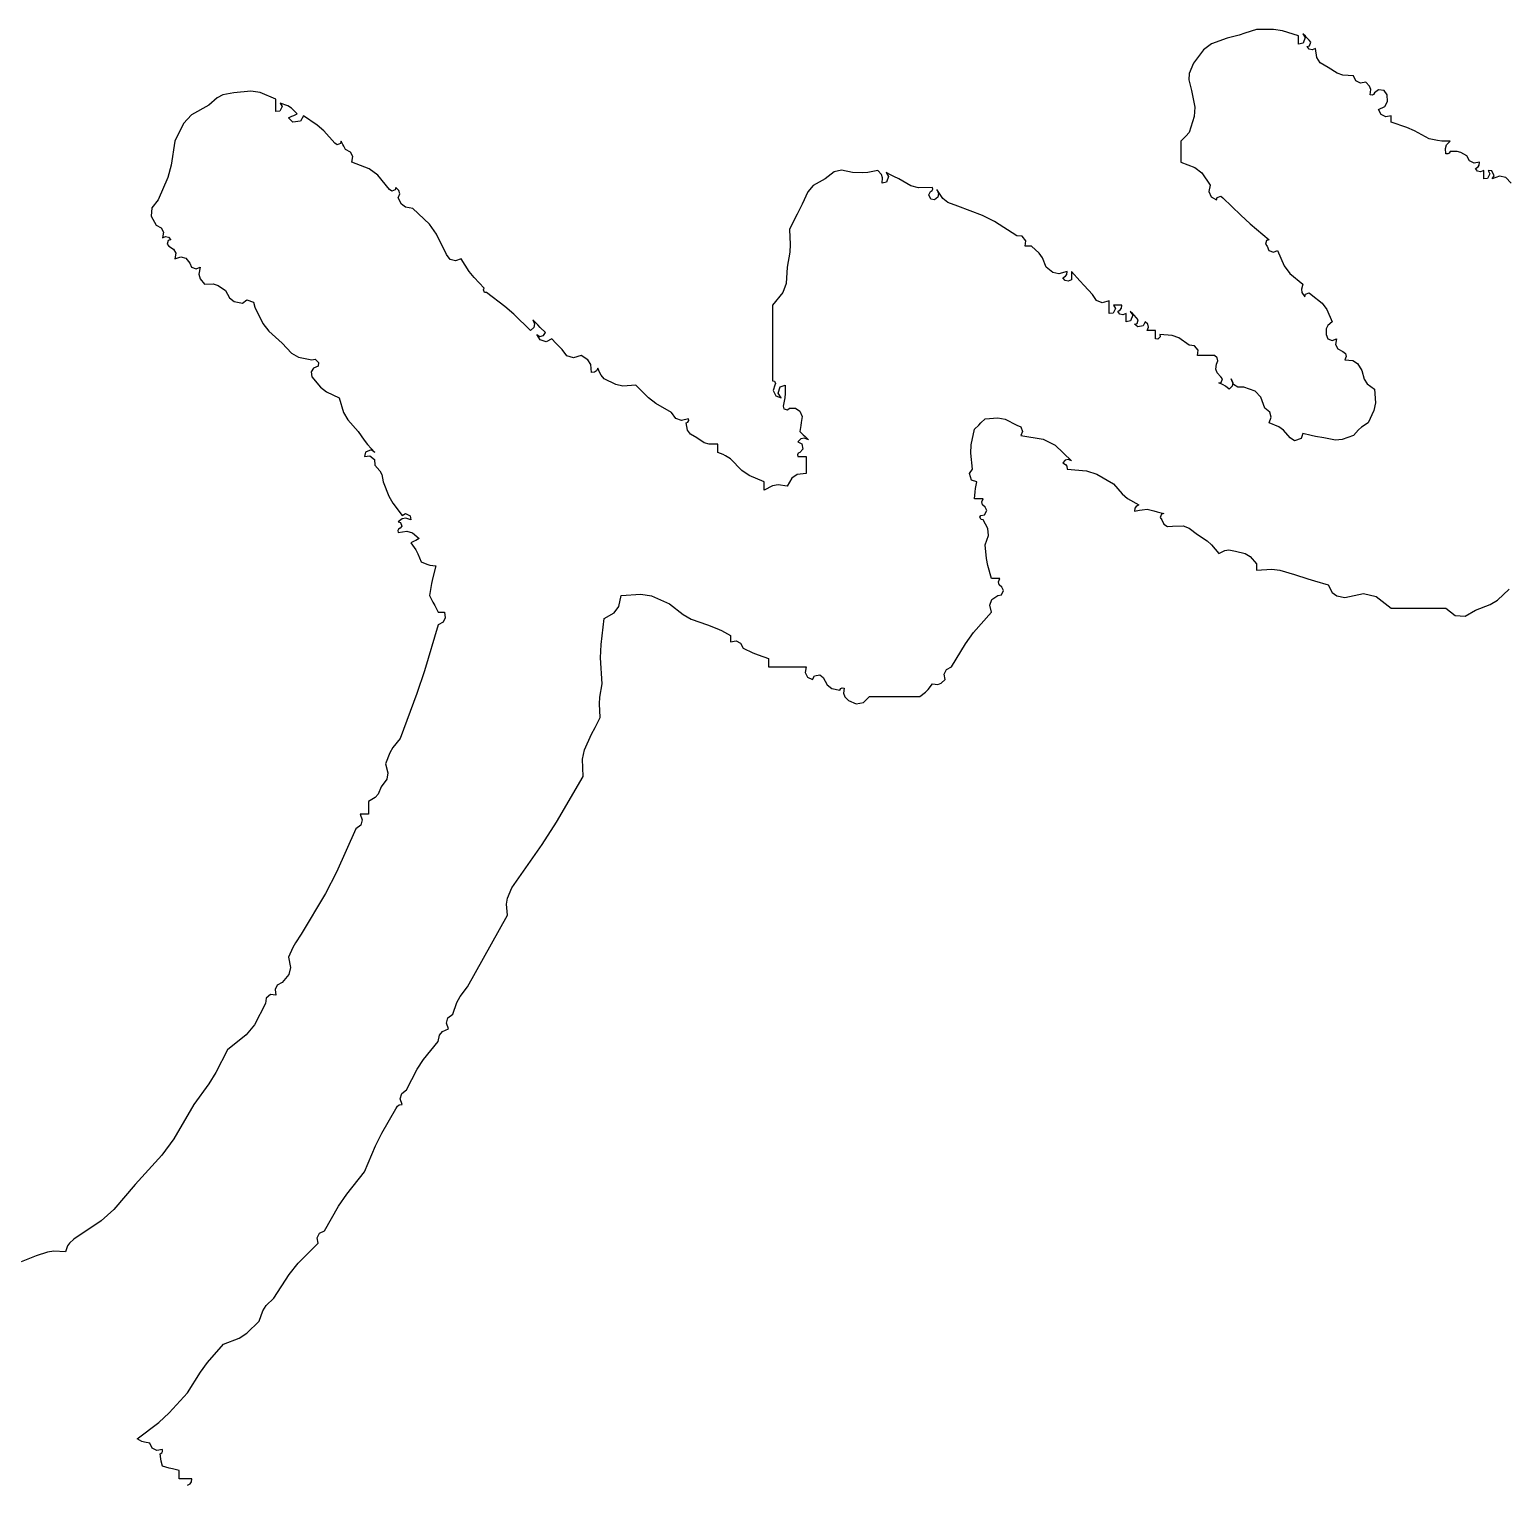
# Model space of a CAD drawing. Header units: millimetres. Extents: x 539196 to 807275, y 431843 to 1156631.
# Drawn here: x 624033.7 to 624298.7, y 434470.8 to 434731.7 of the extents above; entities that cross this region are included whole.
import ezdxf

# ---------------------------------------------------------------- set-up
doc = ezdxf.new("R2010")
doc.units = ezdxf.units.MM
doc.header["$MEASUREMENT"] = 0

# ---------------------------------------------------------------- blocks, each defined once
blk = doc.blocks.new('nhgjnj')
for p, q in [((99.5389, 6.0092), (99.5206, 5.9913)), ((100.9155, 5.9641), (100.8795, 6.0022)), ((99.5144, 5.953), (99.4986, 5.9451)), ((99.5251, 5.9466), (99.5144, 5.953)), ((99.5206, 5.9913), (99.516, 5.9706)), ((99.516, 5.9706), (99.5251, 5.9466)), ((100.9305, 5.9401), (100.9155, 5.9641)), ((99.4794, 5.9036), (99.4695, 5.905)), ((99.4695, 5.905), (99.4727, 5.8866)), ((99.4853, 5.8997), (99.4794, 5.9036)), ((99.4986, 5.9451), (99.4973, 5.9327)), ((99.4973, 5.9327), (99.508, 5.9391)), ((99.5084, 5.9189), (99.4973, 5.9189)), ((99.4973, 5.9189), (99.5016, 5.9083)), ((99.5016, 5.9083), (99.4992, 5.8984)), ((99.508, 5.9391), (99.5237, 5.9312)), ((99.5139, 5.9189), (99.5084, 5.9189)), ((99.5251, 5.9189), (99.5139, 5.9189)), ((99.5237, 5.9312), (99.5251, 5.9189)), ((100.949, 5.8911), (100.9305, 5.9401)), ((99.4486, 5.8633), (99.4374, 5.8433)), ((99.4653, 5.8718), (99.4486, 5.8633)), ((99.4727, 5.8866), (99.4653, 5.8718)), ((99.4903, 5.8911), (99.4853, 5.8997)), ((99.4992, 5.8984), (99.4903, 5.8911)), ((100.9685, 5.8573), (100.949, 5.8911)), ((100.9661, 5.8245), (100.9685, 5.8573)), ((99.4, 5.8077), (99.3998, 5.7798)), ((99.4128, 5.7957), (99.4, 5.8077)), ((99.4374, 5.8433), (99.4342, 5.8306)), ((99.4342, 5.8306), (99.4348, 5.8077)), ((99.4348, 5.8077), (99.4402, 5.8047)), ((100.942, 5.7938), (100.9661, 5.8245)), ((99.3984, 5.7657), (99.3931, 5.7383)), ((99.3998, 5.7798), (99.3984, 5.7657)), ((99.4242, 5.7918), (99.4128, 5.7957)), ((99.4417, 5.7938), (99.4242, 5.7918)), ((99.4402, 5.8047), (99.4425, 5.8)), ((99.4425, 5.8), (99.4417, 5.7938)), ((100.942, 5.7216), (100.942, 5.7938)), ((99.3931, 5.7383), (99.3664, 5.6905)), ((100.942, 5.6855), (100.942, 5.7216)), ((99.3551, 5.6651), (99.3375, 5.6132)), ((99.3664, 5.6905), (99.3551, 5.6651)), ((100.942, 5.6132), (100.942, 5.6855)), ((99.325, 5.6132), (99.3167, 5.6132)), ((99.3167, 5.6132), (99.3199, 5.5949)), ((99.3292, 5.6132), (99.325, 5.6132)), ((99.3375, 5.6132), (99.3292, 5.6132)), ((100.9038, 5.5636), (100.942, 5.6132)), ((99.2335, 5.5894), (99.2305, 5.5715)), ((99.2305, 5.5715), (99.2403, 5.5577)), ((99.2472, 5.5993), (99.2335, 5.5894)), ((99.2696, 5.6008), (99.2472, 5.5993)), ((99.2858, 5.5916), (99.2696, 5.6008)), ((99.2958, 5.5716), (99.2858, 5.5916)), ((99.3124, 5.58), (99.2958, 5.5716)), ((99.3199, 5.5949), (99.3124, 5.58)), ((100.8943, 5.5217), (100.9038, 5.5636)), ((99.2183, 5.5419), (99.2055, 5.5299)), ((99.2055, 5.5299), (99.2087, 5.5115)), ((99.2298, 5.5458), (99.2183, 5.5419)), ((99.2472, 5.5438), (99.2298, 5.5458)), ((99.2403, 5.5577), (99.2457, 5.5546)), ((99.2457, 5.5546), (99.2481, 5.5499)), ((99.2481, 5.5499), (99.2472, 5.5438)), ((100.1347, 5.5024), (100.1571, 5.516)), ((100.1571, 5.516), (100.1861, 5.5239)), ((100.1861, 5.5239), (100.2012, 5.534)), ((100.2012, 5.534), (100.2197, 5.5577)), ((100.2197, 5.5577), (100.2648, 5.5609)), ((100.2648, 5.5609), (100.2899, 5.5562)), ((100.2899, 5.5562), (100.3308, 5.5368)), ((100.3308, 5.5368), (100.345, 5.5155)), ((100.345, 5.5155), (100.3536, 5.5055)), ((100.9073, 5.4604), (100.8943, 5.5217)), ((99.1847, 5.4882), (99.1824, 5.4531)), ((99.2013, 5.4967), (99.1847, 5.4882)), ((99.2087, 5.5115), (99.2013, 5.4967)), ((100.1019, 5.4623), (100.1118, 5.4648)), ((100.1118, 5.4648), (100.1224, 5.4604)), ((100.1224, 5.4604), (100.1248, 5.4865)), ((100.1248, 5.4865), (100.1347, 5.5024)), ((100.3536, 5.5055), (100.3725, 5.4882)), ((100.3725, 5.4882), (100.3855, 5.4514)), ((99.1761, 5.4343), (99.1569, 5.4049)), ((99.1824, 5.4531), (99.1761, 5.4343)), ((99.9557, 5.4003), (99.9974, 5.4187)), ((99.9974, 5.4187), (100.0089, 5.4041)), ((100.0526, 5.4042), (100.0584, 5.4187)), ((100.0584, 5.4187), (100.053, 5.4326)), ((100.053, 5.4326), (100.0713, 5.4294)), ((100.0713, 5.4294), (100.0862, 5.4369)), ((100.0862, 5.4369), (100.0946, 5.4535)), ((100.0946, 5.4535), (100.1019, 5.4623)), ((100.3871, 5.4292), (100.3794, 5.391)), ((100.3855, 5.4514), (100.3871, 5.4292)), ((100.8656, 5.4049), (100.8902, 5.4179)), ((100.8902, 5.4179), (100.9017, 5.4332)), ((100.9017, 5.4332), (100.9073, 5.4604)), ((99.1242, 5.3672), (99.0944, 5.3632)), ((99.1418, 5.3789), (99.1242, 5.3672)), ((99.1569, 5.4049), (99.1418, 5.3789)), ((99.9071, 5.3493), (99.9356, 5.3848)), ((99.9356, 5.3848), (99.9557, 5.4003)), ((100.0089, 5.4041), (100.0204, 5.3983)), ((100.0204, 5.3983), (100.0391, 5.3979)), ((100.0391, 5.3979), (100.0526, 5.4042)), ((100.3794, 5.391), (100.3755, 5.3629)), ((100.852, 5.3603), (100.8656, 5.4049)), ((99.0541, 5.3298), (99.0458, 5.3215)), ((99.0458, 5.3215), (99.0584, 5.3295)), ((99.0583, 5.334), (99.0541, 5.3298)), ((99.0666, 5.3423), (99.0583, 5.334)), ((99.0584, 5.3295), (99.0769, 5.3221)), ((99.0735, 5.3478), (99.0666, 5.3423)), ((99.0853, 5.3439), (99.0735, 5.3478)), ((99.0769, 5.3221), (99.0805, 5.3076)), ((99.0875, 5.3354), (99.0853, 5.3439)), ((99.0963, 5.3427), (99.0875, 5.3354)), ((99.0944, 5.3632), (99.0988, 5.3526)), ((99.0988, 5.3526), (99.0963, 5.3427)), ((99.8371, 5.2785), (99.8724, 5.3215)), ((99.8724, 5.3215), (99.8885, 5.3166)), ((99.8885, 5.3166), (99.9003, 5.3185)), ((99.9003, 5.3185), (99.914, 5.3284)), ((99.9016, 5.3424), (99.9071, 5.3493)), ((99.9055, 5.3306), (99.9016, 5.3424)), ((99.914, 5.3284), (99.9055, 5.3306)), ((100.3727, 5.3489), (100.3655, 5.3215)), ((100.3655, 5.3215), (100.3822, 5.316)), ((100.3755, 5.3629), (100.3727, 5.3489)), ((100.8309, 5.2937), (100.845, 5.3381)), ((100.845, 5.3381), (100.852, 5.3603)), ((99.0527, 5.3076), (99.0362, 5.2539)), ((99.0638, 5.3076), (99.0527, 5.3076)), ((99.0694, 5.3076), (99.0638, 5.3076)), ((99.0805, 5.3076), (99.0694, 5.3076)), ((99.8123, 5.26), (99.8371, 5.2785)), ((100.3794, 5.2798), (100.3542, 5.2571)), ((100.3895, 5.2942), (100.3794, 5.2798)), ((100.3822, 5.316), (100.3895, 5.2942)), ((100.8164, 5.2455), (100.8309, 5.2937)), ((99.0362, 5.2539), (99.0319, 5.2249)), ((99.0319, 5.2249), (99.0319, 5.1687)), ((99.7609, 5.2097), (99.7667, 5.2242)), ((99.7612, 5.2381), (99.8123, 5.26)), ((99.7667, 5.2242), (99.7612, 5.2381)), ((100.3435, 5.2418), (100.3308, 5.2104)), ((100.3542, 5.2571), (100.3435, 5.2418)), ((100.8135, 5.2189), (100.8164, 5.2455)), ((99.6729, 5.1475), (99.7265, 5.2104)), ((99.7265, 5.2104), (99.7287, 5.2018)), ((99.7287, 5.2018), (99.7405, 5.1979)), ((99.7405, 5.1979), (99.7473, 5.2034)), ((99.7473, 5.2034), (99.7609, 5.2097)), ((100.2453, 5.1829), (100.2263, 5.1639)), ((100.2822, 5.1965), (100.2453, 5.1829)), ((100.2948, 5.2122), (100.2822, 5.1965)), ((100.3117, 5.2171), (100.2948, 5.2122)), ((100.3308, 5.2104), (100.3117, 5.2171)), ((100.817, 5.1687), (100.8135, 5.2189)), ((99.0319, 5.1687), (99.0442, 5.1302)), ((99.0442, 5.1302), (99.0498, 5.1107)), ((99.6451, 5.1169), (99.6729, 5.1475)), ((100.2263, 5.1639), (100.2127, 5.127)), ((100.2127, 5.127), (100.2128, 5.107)), ((100.7545, 5.0992), (100.7622, 5.1307)), ((100.7622, 5.1307), (100.772, 5.1471)), ((100.772, 5.1471), (100.7962, 5.1687)), ((100.7962, 5.1687), (100.8045, 5.1687)), ((100.8045, 5.1687), (100.8087, 5.1687)), ((100.8087, 5.1687), (100.817, 5.1687)), ((99.0498, 5.1107), (99.0597, 5.0714)), ((99.5876, 5.0575), (99.6451, 5.1169)), ((100.2035, 5.093), (100.1849, 5.0853)), ((100.1849, 5.0853), (100.198, 5.0908)), ((100.198, 5.0908), (100.2097, 5.0884)), ((100.2128, 5.107), (100.2035, 5.093)), ((100.2197, 5.0784), (100.209, 5.0662)), ((100.2097, 5.0884), (100.2197, 5.0784)), ((100.7501, 5.0773), (100.7545, 5.0992)), ((100.7518, 5.0639), (100.7501, 5.0773)), ((99.0597, 5.0714), (99.0792, 5.0194)), ((99.5821, 5.0507), (99.5876, 5.0575)), ((99.586, 5.0389), (99.5821, 5.0507)), ((99.5838, 5.0185), (99.5945, 5.0367)), ((99.5945, 5.0367), (99.586, 5.0389)), ((100.1162, 5.0383), (100.1085, 5.0298)), ((100.1085, 5.0298), (100.1085, 5.0075)), ((100.1255, 5.0406), (100.1162, 5.0383)), ((100.1363, 5.0367), (100.1255, 5.0406)), ((100.1537, 5.0345), (100.1363, 5.0367)), ((100.1654, 5.0384), (100.1537, 5.0345)), ((100.178, 5.0506), (100.1654, 5.0384)), ((100.1848, 5.0561), (100.178, 5.0506)), ((100.1967, 5.0522), (100.1848, 5.0561)), ((100.1988, 5.0437), (100.1967, 5.0522)), ((100.2046, 5.0588), (100.1988, 5.0437)), ((100.209, 5.0662), (100.2046, 5.0588)), ((100.7329, 5.0195), (100.7614, 5.0437)), ((100.7614, 5.0437), (100.7518, 5.0639)), ((99.0792, 5.0194), (99.0986, 4.9936)), ((99.0986, 4.9936), (99.143, 4.9603)), ((99.487, 4.9649), (99.5051, 4.9879)), ((99.5051, 4.9879), (99.5459, 5.0159)), ((99.5459, 5.0159), (99.5665, 5.011)), ((99.5665, 5.011), (99.5838, 5.0185)), ((100.0909, 4.9763), (100.0756, 4.9641)), ((100.1085, 4.9742), (100.0909, 4.9763)), ((100.1085, 5.0075), (100.1085, 4.9964)), ((100.1085, 4.9964), (100.1085, 4.9742)), ((100.6989, 4.9742), (100.72, 5.0051)), ((100.72, 5.0051), (100.7329, 5.0195)), ((99.143, 4.9603), (99.1766, 4.9467)), ((99.1766, 4.9467), (99.1981, 4.9451)), ((99.1981, 4.9451), (99.2333, 4.9534)), ((99.2333, 4.9534), (99.2878, 4.9648)), ((99.2878, 4.9648), (99.3192, 4.9632)), ((99.3192, 4.9632), (99.3722, 4.9464)), ((99.3722, 4.9464), (99.3834, 4.9353)), ((99.3834, 4.9353), (99.3889, 4.9297)), ((99.3889, 4.9297), (99.4, 4.9186)), ((99.4695, 4.9186), (99.487, 4.9649)), ((100.0738, 4.9464), (100.05, 4.9126)), ((100.0756, 4.9641), (100.0738, 4.9464)), ((100.671, 4.926), (100.6777, 4.9462)), ((100.6777, 4.9462), (100.6989, 4.9742)), ((99.4, 4.9186), (99.4278, 4.9186)), ((99.4278, 4.9186), (99.4417, 4.9186)), ((99.4417, 4.9186), (99.4695, 4.9186)), ((100.0421, 4.8904), (100.0391, 4.8492)), ((100.05, 4.9126), (100.0421, 4.8904)), ((100.6711, 4.8908), (100.671, 4.926)), ((100.6727, 4.8747), (100.6711, 4.8908)), ((100.0363, 4.8353), (100.0252, 4.8353)), ((100.0252, 4.8353), (100.0252, 4.8242)), ((100.0418, 4.8353), (100.0363, 4.8353)), ((100.0391, 4.8492), (100.0468, 4.8505)), ((100.053, 4.8353), (100.0418, 4.8353)), ((100.0468, 4.8505), (100.0543, 4.843)), ((100.0543, 4.843), (100.053, 4.8353)), ((100.6211, 4.8297), (100.6239, 4.8408)), ((100.6239, 4.8408), (100.6295, 4.8631)), ((100.6295, 4.8631), (100.6316, 4.8545)), ((100.6316, 4.8545), (100.6435, 4.8506)), ((100.6435, 4.8506), (100.6503, 4.8561)), ((100.6503, 4.8561), (100.6653, 4.8623)), ((100.6653, 4.8623), (100.6727, 4.8747)), ((100.0047, 4.8094), (99.9974, 4.8005)), ((99.9974, 4.8005), (100.0101, 4.7943)), ((100.0146, 4.8119), (100.0047, 4.8094)), ((100.0101, 4.7943), (100.0136, 4.7765)), ((100.0252, 4.8075), (100.0146, 4.8119)), ((100.0252, 4.8242), (100.0252, 4.8186)), ((100.0252, 4.8186), (100.0252, 4.8075)), ((100.6156, 4.8075), (100.6211, 4.8297)), ((100.6176, 4.7907), (100.6156, 4.8075)), ((100.619, 4.7823), (100.6176, 4.7907)), ((100.6225, 4.7658), (100.619, 4.7823)), ((99.971, 4.7603), (99.9627, 4.7519)), ((99.9627, 4.7519), (99.9753, 4.7599)), ((99.9807, 4.738), (99.9696, 4.738)), ((99.9696, 4.738), (99.974, 4.7274)), ((99.9752, 4.7644), (99.971, 4.7603)), ((99.9835, 4.7728), (99.9752, 4.7644)), ((99.9753, 4.7599), (99.9937, 4.7525)), ((99.9863, 4.738), (99.9807, 4.738)), ((99.9903, 4.7783), (99.9835, 4.7728)), ((99.9974, 4.738), (99.9863, 4.738)), ((100.0022, 4.7743), (99.9903, 4.7783)), ((99.9937, 4.7525), (99.9974, 4.738)), ((100.0043, 4.7658), (100.0022, 4.7743)), ((100.0136, 4.7765), (100.0043, 4.7658)), ((100.5652, 4.7246), (100.5799, 4.7422)), ((100.5799, 4.7422), (100.6017, 4.7797)), ((100.6017, 4.7797), (100.6067, 4.7711)), ((100.6067, 4.7711), (100.6126, 4.7672)), ((100.6126, 4.7672), (100.6225, 4.7658)), ((99.9517, 4.7228), (99.9418, 4.7241)), ((99.9418, 4.7241), (99.9418, 4.713)), ((99.9418, 4.713), (99.9418, 4.7075)), ((99.9418, 4.7075), (99.9418, 4.6964)), ((99.9418, 4.6964), (99.9525, 4.7027)), ((99.9576, 4.7189), (99.9517, 4.7228)), ((99.9525, 4.7027), (99.9683, 4.6948)), ((99.9627, 4.7102), (99.9576, 4.7189)), ((99.9715, 4.7175), (99.9627, 4.7102)), ((99.9683, 4.6948), (99.9696, 4.6825)), ((99.974, 4.7274), (99.9715, 4.7175)), ((100.4996, 4.6411), (100.5322, 4.6964)), ((100.5322, 4.6964), (100.5652, 4.7246)), ((99.9266, 4.6404), (99.9071, 4.6269)), ((99.9337, 4.6594), (99.9266, 4.6404)), ((99.9446, 4.6825), (99.9279, 4.6825)), ((99.9279, 4.6825), (99.9337, 4.6594)), ((99.9529, 4.6825), (99.9446, 4.6825)), ((99.9696, 4.6825), (99.9529, 4.6825)), ((100.4889, 4.6075), (100.4996, 4.6411)), ((99.8766, 4.5991), (99.8613, 4.5852)), ((99.9071, 4.6269), (99.8766, 4.5991)), ((100.4836, 4.5435), (100.4889, 4.6075)), ((99.8613, 4.5852), (99.8307, 4.5574)), ((99.8307, 4.5574), (99.8418, 4.5574)), ((99.8406, 4.5422), (99.8307, 4.5435)), ((99.8307, 4.5435), (99.8384, 4.5163)), ((99.8465, 4.5383), (99.8406, 4.5422)), ((99.8418, 4.5574), (99.8474, 4.5574)), ((99.8515, 4.5297), (99.8465, 4.5383)), ((99.8474, 4.5574), (99.8585, 4.5574)), ((99.8585, 4.5574), (99.8628, 4.5468)), ((99.8628, 4.5468), (99.8603, 4.5369)), ((100.404, 4.5038), (100.4558, 4.5574)), ((100.4558, 4.5574), (100.4515, 4.5468)), ((100.4515, 4.5468), (100.4539, 4.5369)), ((100.4628, 4.5297), (100.4678, 4.5383)), ((100.4678, 4.5383), (100.4737, 4.5422)), ((100.4737, 4.5422), (100.4836, 4.5435)), ((99.8344, 4.4963), (99.8168, 4.4741)), ((99.8384, 4.5163), (99.8344, 4.4963)), ((99.8603, 4.5369), (99.8515, 4.5297)), ((100.3843, 4.4643), (100.404, 4.5038)), ((100.4539, 4.5369), (100.4628, 4.5297)), ((99.7697, 4.451), (99.7473, 4.4255)), ((99.7852, 4.4618), (99.7697, 4.451)), ((99.8168, 4.4741), (99.7852, 4.4618)), ((100.3725, 4.3907), (100.3843, 4.4643)), ((99.7144, 4.3945), (99.7126, 4.3768)), ((99.7297, 4.4067), (99.7144, 4.3945)), ((99.7473, 4.4046), (99.7297, 4.4067)), ((99.7473, 4.4255), (99.7473, 4.4171)), ((99.7473, 4.4171), (99.7473, 4.413)), ((99.7473, 4.413), (99.7473, 4.4046)), ((100.3441, 4.3904), (100.3585, 4.3962)), ((100.3585, 4.3962), (100.3725, 4.3907)), ((99.7126, 4.3768), (99.6656, 4.3037)), ((100.3186, 4.3389), (100.3377, 4.3768)), ((100.3377, 4.3768), (100.3441, 4.3904)), ((99.6656, 4.3037), (99.6457, 4.2639)), ((100.3138, 4.315), (100.3186, 4.3389)), ((100.3169, 4.2726), (100.3138, 4.315)), ((100.8448, 4.2935), (100.8011, 4.2819)), ((100.8554, 4.3169), (100.8448, 4.3213)), ((100.8448, 4.3213), (100.8448, 4.3102)), ((100.8448, 4.3102), (100.8448, 4.3046)), ((100.8448, 4.3046), (100.8448, 4.2935)), ((100.8653, 4.3194), (100.8554, 4.3169)), ((100.8726, 4.3282), (100.8653, 4.3194)), ((100.8838, 4.3335), (100.8726, 4.3282)), ((100.8978, 4.3265), (100.8838, 4.3335)), ((100.9004, 4.3143), (100.8978, 4.3265)), ((100.9139, 4.2948), (100.9004, 4.3143)), ((100.9329, 4.2877), (100.9139, 4.2948)), ((100.9559, 4.2935), (100.9329, 4.2877)), ((101.0231, 4.2344), (100.9559, 4.2935)), ((99.6457, 4.2639), (99.6154, 4.1823)), ((100.3308, 4.2588), (100.3169, 4.2726)), ((100.3377, 4.2518), (100.3308, 4.2588)), ((100.3516, 4.2379), (100.3377, 4.2518)), ((100.5253, 4.2449), (100.5199, 4.2281)), ((100.5473, 4.2408), (100.5253, 4.2449)), ((100.5914, 4.2613), (100.5809, 4.2657)), ((100.5809, 4.2657), (100.5809, 4.2546)), ((100.5809, 4.2546), (100.5809, 4.249)), ((100.5809, 4.249), (100.5809, 4.2379)), ((100.6013, 4.2638), (100.5914, 4.2613)), ((100.6086, 4.2726), (100.6013, 4.2638)), ((100.6199, 4.2779), (100.6086, 4.2726)), ((100.6339, 4.2709), (100.6199, 4.2779)), ((100.6364, 4.2588), (100.6339, 4.2709)), ((100.6418, 4.2556), (100.6364, 4.2588)), ((100.6496, 4.2595), (100.6418, 4.2556)), ((100.6503, 4.2657), (100.6496, 4.2595)), ((100.6794, 4.2821), (100.6503, 4.2657)), ((100.7022, 4.284), (100.6794, 4.2821)), ((100.7337, 4.2726), (100.7022, 4.284)), ((100.7786, 4.2777), (100.7337, 4.2726)), ((100.8011, 4.2819), (100.7786, 4.2777)), ((100.4033, 4.2266), (100.3516, 4.2379)), ((100.4311, 4.2251), (100.4033, 4.2266)), ((100.4836, 4.231), (100.4311, 4.2251)), ((100.498, 4.2208), (100.4836, 4.231)), ((100.5199, 4.2281), (100.498, 4.2208)), ((100.5585, 4.2394), (100.5473, 4.2408)), ((100.5809, 4.2379), (100.5585, 4.2394)), ((101.0598, 4.2075), (101.0231, 4.2344)), ((101.1365, 4.1615), (101.0598, 4.2075)), ((99.6027, 4.1491), (99.5894, 4.1326)), ((99.6154, 4.1823), (99.6027, 4.1491)), ((101.145, 4.1449), (101.1365, 4.1615)), ((99.559, 4.0998), (99.5528, 4.099)), ((99.5528, 4.099), (99.554, 4.0532)), ((99.5637, 4.0975), (99.559, 4.0998)), ((99.5894, 4.1326), (99.5598, 4.1129)), ((99.5598, 4.1129), (99.5726, 4.1188)), ((99.5726, 4.1188), (99.5849, 4.1164)), ((99.5849, 4.1164), (99.5945, 4.1059)), ((99.5945, 4.1059), (99.592, 4.0938)), ((101.1598, 4.1375), (101.145, 4.1449)), ((101.1782, 4.1407), (101.1598, 4.1375)), ((101.1903, 4.1279), (101.1782, 4.1407)), ((101.1941, 4.1165), (101.1903, 4.1279)), ((101.1921, 4.099), (101.1941, 4.1165)), ((101.2108, 4.0847), (101.1921, 4.099)), ((99.554, 4.0532), (99.5477, 4.0277)), ((99.5667, 4.0921), (99.5637, 4.0975)), ((99.578, 4.0868), (99.5667, 4.0921)), ((99.592, 4.0938), (99.578, 4.0868)), ((101.2195, 4.0761), (101.2108, 4.0847)), ((101.2338, 4.0573), (101.2195, 4.0761)), ((101.2338, 3.9906), (101.2338, 4.0573)), ((99.5477, 4.0277), (99.5251, 3.9879)), ((99.5126, 3.9629), (99.5042, 3.9462)), ((99.5042, 3.9462), (99.5169, 3.9542)), ((99.5167, 3.9712), (99.5126, 3.9629)), ((99.5251, 3.9879), (99.5167, 3.9712)), ((99.5169, 3.9542), (99.5353, 3.9468)), ((101.2338, 3.9573), (101.2338, 3.9906)), ((101.2338, 3.8906), (101.2338, 3.9573)), ((99.51, 3.9305), (99.4973, 3.9184)), ((99.4973, 3.9184), (99.5035, 3.8855)), ((99.5215, 3.9343), (99.51, 3.9305)), ((99.5389, 3.9323), (99.5215, 3.9343)), ((99.5353, 3.9468), (99.5389, 3.9323)), ((99.5035, 3.8855), (99.5049, 3.8685)), ((99.5049, 3.8685), (99.5042, 3.835)), ((101.2539, 3.8707), (101.2338, 3.8906)), ((101.2586, 3.8473), (101.2539, 3.8707)), ((99.5042, 3.835), (99.4963, 3.7988)), ((101.2051, 3.8011), (101.206, 3.8073)), ((101.206, 3.8073), (101.2235, 3.8053)), ((101.2235, 3.8053), (101.2349, 3.8091)), ((101.2349, 3.8091), (101.2477, 3.8212)), ((101.2477, 3.8212), (101.2586, 3.8473)), ((99.4963, 3.7988), (99.5021, 3.7739)), ((99.5021, 3.7739), (99.5251, 3.7447)), ((101.1958, 3.7508), (101.2073, 3.7662)), ((101.2075, 3.7964), (101.2051, 3.8011)), ((101.2073, 3.7662), (101.2129, 3.7934)), ((101.2129, 3.7934), (101.2075, 3.7964)), ((99.5251, 3.7447), (99.5471, 3.7053)), ((101.162, 3.7271), (101.1713, 3.7378)), ((101.1656, 3.7095), (101.162, 3.7271)), ((101.1782, 3.7031), (101.1656, 3.7095)), ((101.1713, 3.7378), (101.1958, 3.7508)), ((99.5471, 3.7053), (99.5672, 3.6869)), ((99.5672, 3.6869), (99.6084, 3.6683)), ((99.6084, 3.6683), (99.6417, 3.6517)), ((100.2821, 3.6467), (100.2914, 3.6607)), ((100.2914, 3.6607), (100.31, 3.6683)), ((100.31, 3.6683), (100.3294, 3.6657)), ((100.3294, 3.6657), (100.3391, 3.6643)), ((100.3391, 3.6643), (100.3586, 3.6614)), ((100.3586, 3.6614), (100.3697, 3.6725)), ((100.3697, 3.6725), (100.3752, 3.6781)), ((100.3752, 3.6781), (100.3864, 3.6892)), ((100.3864, 3.6892), (100.3809, 3.6761)), ((100.3809, 3.6761), (100.3832, 3.6644)), ((100.3832, 3.6644), (100.3933, 3.6545)), ((100.3933, 3.6545), (100.3996, 3.6671)), ((100.3996, 3.6671), (100.4173, 3.6707)), ((100.4173, 3.6707), (100.428, 3.6614)), ((100.428, 3.6614), (100.4311, 3.656)), ((100.4419, 3.6711), (100.4419, 3.6822)), ((100.4419, 3.6822), (100.4642, 3.6822)), ((100.4419, 3.6656), (100.4419, 3.6711)), ((100.4419, 3.6545), (100.4419, 3.6656)), ((100.4642, 3.6822), (100.4753, 3.6822)), ((100.4753, 3.6822), (100.4975, 3.6822)), ((100.4975, 3.6822), (100.5015, 3.6525)), ((101.1365, 3.6322), (101.1365, 3.6822)), ((101.1365, 3.6822), (101.1549, 3.679)), ((101.1549, 3.679), (101.1697, 3.6865)), ((101.1697, 3.6865), (101.1782, 3.7031)), ((99.6417, 3.6517), (99.6584, 3.6433)), ((99.6584, 3.6433), (99.6918, 3.6267)), ((99.6918, 3.6267), (99.7418, 3.6291)), ((99.7418, 3.6291), (99.7673, 3.6276)), ((99.7673, 3.6276), (99.8168, 3.6197)), ((99.8168, 3.6197), (99.8703, 3.6162)), ((99.8703, 3.6162), (99.9, 3.6047)), ((100.2118, 3.5963), (100.2058, 3.6128)), ((100.2058, 3.6128), (100.2337, 3.6125)), ((100.2337, 3.6125), (100.2478, 3.6111)), ((100.2478, 3.6111), (100.2752, 3.6058)), ((100.2822, 3.6267), (100.2821, 3.6467)), ((100.2877, 3.6198), (100.2822, 3.6267)), ((100.2837, 3.608), (100.2877, 3.6198)), ((100.4311, 3.656), (100.4358, 3.6536)), ((100.4358, 3.6536), (100.4419, 3.6545)), ((100.5015, 3.6525), (100.5132, 3.6349)), ((100.5132, 3.6349), (100.5392, 3.6197)), ((100.5392, 3.6197), (100.5347, 3.589)), ((101.1365, 3.6072), (101.1365, 3.6322)), ((99.9, 3.6047), (99.9418, 3.5711)), ((99.9418, 3.5711), (100.0418, 3.5711)), ((100.0418, 3.5711), (100.0919, 3.5711)), ((100.0919, 3.5711), (100.1919, 3.5711)), ((100.1919, 3.5711), (100.1926, 3.5773)), ((100.1926, 3.5773), (100.2004, 3.5812)), ((100.2004, 3.5812), (100.2058, 3.578)), ((100.2058, 3.578), (100.2236, 3.5727)), ((100.2327, 3.5893), (100.2118, 3.5963)), ((100.2236, 3.5727), (100.241, 3.5814)), ((100.2474, 3.5989), (100.2327, 3.5893)), ((100.241, 3.5814), (100.2474, 3.5989)), ((100.2752, 3.6058), (100.2837, 3.608)), ((100.5347, 3.589), (100.5381, 3.5705)), ((100.5381, 3.5705), (100.5531, 3.5433)), ((101.1365, 3.5572), (101.1365, 3.6072)), ((100.5253, 3.5433), (100.5039, 3.4938)), ((100.5364, 3.5433), (100.5253, 3.5433)), ((100.542, 3.5433), (100.5364, 3.5433)), ((100.5531, 3.5433), (100.542, 3.5433)), ((101.0898, 3.5063), (101.0968, 3.5231)), ((101.0968, 3.5231), (101.1087, 3.5572)), ((101.1087, 3.5572), (101.1199, 3.5572)), ((101.1199, 3.5572), (101.1254, 3.5572)), ((101.1254, 3.5572), (101.1365, 3.5572)), ((100.4875, 3.4699), (100.4489, 3.4322)), ((100.5039, 3.4938), (100.4875, 3.4699)), ((101.05, 3.4505), (101.0574, 3.4654)), ((101.0574, 3.4654), (101.074, 3.4739)), ((101.074, 3.4739), (101.0898, 3.5063)), ((100.4396, 3.416), (100.4354, 3.4076)), ((100.4489, 3.4322), (100.4396, 3.416)), ((101.0161, 3.4028), (101.0323, 3.4322)), ((101.0323, 3.4322), (101.0407, 3.4322)), ((101.0407, 3.4322), (101.0448, 3.4322)), ((101.0448, 3.4322), (101.0532, 3.4322)), ((101.0532, 3.4322), (101.05, 3.4505)), ((100.4114, 3.3905), (100.4003, 3.3905)), ((100.4003, 3.3905), (100.4011, 3.3615)), ((100.4169, 3.3905), (100.4114, 3.3905)), ((100.428, 3.3905), (100.4169, 3.3905)), ((100.4354, 3.4076), (100.428, 3.3905)), ((100.9976, 3.3558), (101.0091, 3.3873)), ((101.0091, 3.3873), (101.0161, 3.4028)), ((100.3794, 3.321), (100.3682, 3.2999)), ((100.3961, 3.3448), (100.3794, 3.321)), ((100.4011, 3.3615), (100.3961, 3.3448)), ((100.9785, 3.3018), (100.9976, 3.3558)), ((100.3227, 3.2702), (100.3156, 3.2512)), ((100.3231, 3.2941), (100.3169, 3.2933)), ((100.3169, 3.2933), (100.3227, 3.2702)), ((100.3278, 3.2917), (100.3231, 3.2941)), ((100.3308, 3.2863), (100.3278, 3.2917)), ((100.3544, 3.2901), (100.3308, 3.2863)), ((100.3682, 3.2999), (100.3544, 3.2901)), ((100.9282, 3.2307), (100.9638, 3.2755)), ((100.9638, 3.2755), (100.9785, 3.3018)), ((100.2961, 3.2377), (100.2666, 3.1861)), ((100.3156, 3.2512), (100.2961, 3.2377)), ((100.9021, 3.1713), (100.9282, 3.2307)), ((100.2666, 3.1861), (100.2479, 3.1616)), ((100.8959, 3.1357), (100.9021, 3.1713)), ((100.2479, 3.1616), (100.2058, 3.1196)), ((100.9004, 3.071), (100.8959, 3.1357)), ((100.2088, 3.0772), (100.2041, 3.0534)), ((100.2058, 3.1196), (100.2088, 3.0772)), ((100.2041, 3.0534), (100.1849, 3.0154)), ((100.9374, 3.0635), (100.9004, 3.071)), ((100.9583, 3.0484), (100.9374, 3.0635)), ((100.9768, 3.0154), (100.9583, 3.0484)), ((100.1654, 3.0003), (100.1502, 2.9946)), ((100.1502, 2.9946), (100.1588, 2.9895)), ((100.1588, 2.9895), (100.1627, 2.9837)), ((100.1627, 2.9837), (100.1641, 2.9737)), ((100.1727, 3.0047), (100.1654, 3.0003)), ((100.1849, 3.0154), (100.1727, 3.0047)), ((101.0623, 3.0047), (100.9768, 3.0154)), ((101.1061, 3.0033), (101.0623, 3.0047)), ((101.1921, 3.0085), (101.1061, 3.0033)), ((101.236, 3.0011), (101.1921, 3.0085)), ((101.2587, 2.9997), (101.236, 3.0011)), ((101.3032, 3.0015), (101.2587, 2.9997)), ((101.3255, 2.9904), (101.3032, 3.0015)), ((101.3366, 2.9849), (101.3255, 2.9904)), ((101.3588, 2.9737), (101.3366, 2.9849)), ((100.1221, 2.9614), (100.1085, 2.939)), ((100.1085, 2.939), (100.1158, 2.9137)), ((100.138, 2.9714), (100.1221, 2.9614)), ((100.1641, 2.9737), (100.138, 2.9714)), ((101.4102, 2.9498), (101.3588, 2.9737)), ((101.4411, 2.9436), (101.4102, 2.9498)), ((101.4977, 2.946), (101.4411, 2.9436)), ((101.6489, 2.858), (101.4977, 2.946)), ((100.1087, 2.8924), (100.0877, 2.8765)), ((100.1158, 2.9137), (100.1087, 2.8924)), ((100.0668, 2.8557), (100.053, 2.8418)), ((100.053, 2.8418), (100.0624, 2.8239)), ((100.0738, 2.8626), (100.0668, 2.8557)), ((100.0877, 2.8765), (100.0738, 2.8626)), ((101.7228, 2.8106), (101.6489, 2.858)), ((100.0071, 2.7959), (99.9904, 2.7793)), ((99.9904, 2.7793), (100.0033, 2.7852)), ((100.0033, 2.7852), (100.0156, 2.7827)), ((100.0154, 2.8043), (100.0071, 2.7959)), ((100.0321, 2.8209), (100.0154, 2.8043)), ((100.0156, 2.7827), (100.0252, 2.7723)), ((100.042, 2.8151), (100.0321, 2.8209)), ((100.0565, 2.8033), (100.0391, 2.7931)), ((100.0391, 2.7931), (100.045, 2.8029)), ((100.045, 2.8029), (100.042, 2.8151)), ((100.0624, 2.8239), (100.0565, 2.8033)), ((101.8659, 2.7098), (101.7228, 2.8106)), ((100.0252, 2.7723), (99.9719, 2.717)), ((99.9467, 2.6876), (99.9001, 2.6264)), ((99.9719, 2.717), (99.9467, 2.6876)), ((101.8996, 2.6958), (101.8659, 2.7098)), ((101.9198, 2.6927), (101.8996, 2.6958)), ((101.9562, 2.6959), (101.9198, 2.6927)), ((102.0508, 2.6435), (101.9562, 2.6959)), ((102.0981, 2.6171), (102.0508, 2.6435)), ((99.8862, 2.6195), (99.8502, 2.5856)), ((99.8916, 2.6163), (99.8862, 2.6195)), ((99.8995, 2.6203), (99.8916, 2.6163)), ((99.9001, 2.6264), (99.8995, 2.6203)), ((102.1923, 2.5639), (102.0981, 2.6171)), ((99.8305, 2.57), (99.789, 2.5431)), ((99.789, 2.5431), (99.7957, 2.524)), ((99.8502, 2.5856), (99.8305, 2.57)), ((102.2252, 2.5394), (102.1923, 2.5639)), ((102.244, 2.5292), (102.2252, 2.5394)), ((99.7751, 2.4945), (99.707, 2.4616)), ((99.7909, 2.5071), (99.7751, 2.4945)), ((99.7957, 2.524), (99.7909, 2.5071)), ((100.9559, 2.4875), (100.9743, 2.4907)), ((100.9743, 2.4907), (100.9891, 2.4833)), ((102.2826, 2.5153), (102.244, 2.5292)), ((102.2953, 2.4995), (102.2826, 2.5153)), ((102.3122, 2.4947), (102.2953, 2.4995)), ((102.3312, 2.5014), (102.3122, 2.4947)), ((102.3401, 2.4816), (102.3312, 2.5014)), ((99.707, 2.4616), (99.6745, 2.438)), ((100.797, 2.4298), (100.7999, 2.4398)), ((100.7999, 2.4398), (100.8031, 2.4597)), ((100.8031, 2.4597), (100.8414, 2.449)), ((100.8414, 2.449), (100.861, 2.4448)), ((100.861, 2.4448), (100.9004, 2.4389)), ((100.9004, 2.4389), (100.9226, 2.45)), ((100.9226, 2.45), (100.9337, 2.4556)), ((100.9337, 2.4556), (100.9559, 2.4667)), ((100.9559, 2.4792), (100.9559, 2.4875)), ((100.9559, 2.475), (100.9559, 2.4792)), ((100.9559, 2.4667), (100.9559, 2.475)), ((100.9891, 2.4833), (100.9976, 2.4667)), ((100.9976, 2.4667), (101.1492, 2.4216)), ((102.3518, 2.4718), (102.3401, 2.4816)), ((102.3729, 2.4667), (102.3518, 2.4718)), ((102.4322, 2.4186), (102.3729, 2.4667)), ((99.6745, 2.438), (99.6223, 2.3833)), ((100.6937, 2.3824), (100.7128, 2.4042)), ((100.7128, 2.4042), (100.7184, 2.3931)), ((100.7184, 2.3931), (100.7212, 2.3875)), ((100.7267, 2.3764), (100.7499, 2.3931)), ((100.7499, 2.3931), (100.7628, 2.4003)), ((100.7628, 2.4003), (100.7892, 2.4111)), ((100.7892, 2.4111), (100.797, 2.4298)), ((101.1492, 2.4216), (101.2244, 2.3965)), ((101.2244, 2.3965), (101.3727, 2.3417)), ((102.4648, 2.3973), (102.4322, 2.4186)), ((102.5327, 2.3625), (102.4648, 2.3973)), ((99.6084, 2.3465), (99.5876, 2.3347)), ((99.6179, 2.3598), (99.6084, 2.3465)), ((99.6223, 2.3833), (99.6179, 2.3598)), ((100.5958, 2.3178), (100.6364, 2.3486)), ((100.6301, 2.3593), (100.638, 2.3751)), ((100.6364, 2.3486), (100.6301, 2.3593)), ((100.638, 2.3751), (100.6503, 2.3764)), ((100.6503, 2.3764), (100.6454, 2.3602)), ((100.6454, 2.3602), (100.6473, 2.3484)), ((100.6473, 2.3484), (100.6573, 2.3347)), ((100.6573, 2.3347), (100.6594, 2.3432)), ((100.6594, 2.3432), (100.6713, 2.3472)), ((100.6713, 2.3472), (100.6781, 2.3417)), ((100.688, 2.3634), (100.6937, 2.3824)), ((100.692, 2.3347), (100.688, 2.3634)), ((100.7212, 2.3875), (100.7267, 2.3764)), ((102.5454, 2.3467), (102.5327, 2.3625)), ((102.5622, 2.3419), (102.5454, 2.3467)), ((102.5813, 2.3486), (102.5622, 2.3419)), ((102.5826, 2.3387), (102.5813, 2.3486)), ((99.5598, 2.3069), (99.5123, 2.2676)), ((99.5628, 2.3378), (99.5528, 2.3278)), ((99.5528, 2.3278), (99.5614, 2.3256)), ((99.5653, 2.3138), (99.5598, 2.3069)), ((99.5614, 2.3256), (99.5653, 2.3138)), ((99.5745, 2.3402), (99.5628, 2.3378)), ((99.5876, 2.3347), (99.5745, 2.3402)), ((100.5253, 2.2861), (100.5727, 2.3048)), ((100.5727, 2.3048), (100.5958, 2.3178)), ((100.6781, 2.3417), (100.6811, 2.3362)), ((100.6811, 2.3362), (100.6858, 2.3339)), ((100.6858, 2.3339), (100.692, 2.3347)), ((101.3727, 2.3417), (101.4027, 2.3174)), ((101.4027, 2.3174), (101.4202, 2.3072)), ((101.4202, 2.3072), (101.4561, 2.293)), ((101.4561, 2.293), (101.4859, 2.3015)), ((101.4859, 2.3015), (101.5075, 2.2976)), ((101.5075, 2.2976), (101.5325, 2.2791)), ((102.5866, 2.3328), (102.5826, 2.3387)), ((102.5952, 2.3278), (102.5866, 2.3328)), ((102.6759, 2.2811), (102.5952, 2.3278)), ((99.5123, 2.2676), (99.4919, 2.2394)), ((100.402, 2.2341), (100.428, 2.2583)), ((100.428, 2.2583), (100.42, 2.2457)), ((100.42, 2.2457), (100.4274, 2.2272)), ((100.4398, 2.2412), (100.452, 2.2565)), ((100.452, 2.2565), (100.4697, 2.2583)), ((100.4697, 2.2583), (100.4884, 2.2746)), ((100.4884, 2.2746), (100.501, 2.2809)), ((100.501, 2.2809), (100.5253, 2.2861)), ((101.5325, 2.2791), (101.556, 2.269)), ((101.556, 2.269), (101.5675, 2.2592)), ((101.5675, 2.2592), (101.5811, 2.2375)), ((102.7179, 2.2601), (102.6759, 2.2811)), ((102.8036, 2.2236), (102.7179, 2.2601)), ((99.4919, 2.2394), (99.4695, 2.1819)), ((100.3208, 2.1685), (100.3586, 2.2027)), ((100.3586, 2.2027), (100.3879, 2.2228)), ((100.3879, 2.2228), (100.402, 2.2341)), ((100.4274, 2.2272), (100.4419, 2.2236)), ((100.4419, 2.2236), (100.4398, 2.2412)), ((101.5811, 2.2375), (101.5977, 2.2375)), ((101.5977, 2.2375), (101.6061, 2.2375)), ((101.6061, 2.2375), (101.6228, 2.2375)), ((101.6228, 2.2375), (101.6228, 2.2263)), ((101.6228, 2.2263), (101.6228, 2.2208)), ((101.6228, 2.2208), (101.6228, 2.2097)), ((101.6228, 2.2097), (101.6418, 2.2164)), ((101.6418, 2.2164), (101.6587, 2.2116)), ((101.6587, 2.2116), (101.6714, 2.1958)), ((101.6714, 2.1958), (101.8144, 2.132)), ((102.8773, 2.1653), (102.8036, 2.2236)), ((99.4111, 2.1527), (99.4, 2.1472)), ((99.4, 2.1472), (99.4085, 2.145)), ((99.4167, 2.1555), (99.4111, 2.1527)), ((99.4278, 2.1611), (99.4167, 2.1555)), ((99.4363, 2.1777), (99.4278, 2.1611)), ((99.4511, 2.1851), (99.4363, 2.1777)), ((99.4695, 2.1819), (99.4511, 2.1851)), ((100.2474, 2.1402), (100.2963, 2.1547)), ((100.2963, 2.1547), (100.3208, 2.1685)), ((102.9166, 2.1386), (102.8773, 2.1653)), ((99.407, 2.1263), (99.3661, 2.0893)), ((99.4125, 2.1332), (99.407, 2.1263)), ((99.4085, 2.145), (99.4125, 2.1332)), ((100.2131, 2.0789), (100.2284, 2.0988)), ((100.2284, 2.0988), (100.2474, 2.1402)), ((101.8144, 2.132), (101.8844, 2.0957)), ((102.9981, 2.0916), (102.9166, 2.1386)), ((99.3475, 2.0679), (99.3167, 2.0221)), ((99.3661, 2.0893), (99.3475, 2.0679)), ((100.1133, 2.006), (100.1224, 2.0499)), ((100.1207, 2.0616), (100.1316, 2.0725)), ((100.1224, 2.0499), (100.1207, 2.0616)), ((100.1316, 2.0725), (100.1433, 2.0708)), ((100.1433, 2.0708), (100.1495, 2.0558)), ((100.1495, 2.0558), (100.1619, 2.0484)), ((100.1619, 2.0484), (100.178, 2.0499)), ((100.178, 2.0499), (100.2131, 2.0789)), ((101.8844, 2.0957), (102.0187, 2.0152)), ((103.0065, 2.075), (102.9981, 2.0916)), ((103.0214, 2.0676), (103.0065, 2.075)), ((103.0397, 2.0708), (103.0214, 2.0676)), ((103.1055, 2.0052), (103.0397, 2.0708)), ((99.3097, 2.0013), (99.291, 1.983)), ((99.3153, 1.9902), (99.3097, 2.0013)), ((99.3167, 2.0221), (99.3339, 2.0127)), ((99.3339, 2.0127), (99.3375, 1.9874)), ((100.1, 1.9828), (100.1133, 2.006)), ((102.0187, 2.0152), (102.0476, 1.9958)), ((103.1424, 1.9754), (103.1055, 2.0052)), ((99.2832, 1.9706), (99.275, 1.9457)), ((99.275, 1.9457), (99.2857, 1.9521)), ((99.291, 1.983), (99.2832, 1.9706)), ((99.2857, 1.9521), (99.3015, 1.9442)), ((99.3181, 1.9846), (99.3153, 1.9902)), ((99.3236, 1.9735), (99.3181, 1.9846)), ((99.3375, 1.9874), (99.3236, 1.9735)), ((100.0275, 1.9081), (100.0668, 1.9527)), ((100.0668, 1.9527), (100.1, 1.9828)), ((102.0476, 1.9958), (102.0631, 1.9873)), ((102.0631, 1.9873), (102.0951, 1.9735)), ((102.0951, 1.9735), (102.1289, 1.9799)), ((102.1289, 1.9799), (102.1516, 1.9742)), ((102.1516, 1.9742), (102.1784, 1.9527)), ((102.1784, 1.9527), (102.1869, 1.9361)), ((103.2203, 1.9249), (103.1424, 1.9754)), ((99.2611, 1.9318), (99.2399, 1.8798)), ((99.2778, 1.9318), (99.2611, 1.9318)), ((99.2861, 1.9318), (99.2778, 1.9318)), ((99.3028, 1.9318), (99.2861, 1.9318)), ((99.3015, 1.9442), (99.3028, 1.9318)), ((100.0021, 1.8886), (100.0275, 1.9081)), ((102.1869, 1.9361), (102.2017, 1.9286)), ((102.2017, 1.9286), (102.2201, 1.9318)), ((102.2201, 1.9318), (102.218, 1.9142)), ((102.218, 1.9142), (102.2302, 1.8989)), ((103.2454, 1.8988), (103.2203, 1.9249)), ((99.2399, 1.8798), (99.2353, 1.8489)), ((99.9247, 1.8351), (99.932, 1.857)), ((99.932, 1.857), (99.9488, 1.8624)), ((99.9488, 1.8624), (100.0021, 1.8886)), ((102.2302, 1.8989), (102.2479, 1.8971)), ((102.2479, 1.8971), (102.3181, 1.8609)), ((102.3181, 1.8609), (102.3513, 1.8337)), ((103.2624, 1.8879), (103.2454, 1.8988)), ((103.2967, 1.8763), (103.2624, 1.8879)), ((103.336, 1.8359), (103.2967, 1.8763)), ((99.2353, 1.8489), (99.2403, 1.7929)), ((99.9349, 1.8207), (99.9247, 1.8351)), ((99.9293, 1.7935), (99.9349, 1.8207)), ((102.3513, 1.8337), (102.4007, 1.7721)), ((103.3524, 1.8105), (103.336, 1.8359)), ((103.3732, 1.7582), (103.3524, 1.8105)), ((99.2403, 1.7929), (99.2474, 1.7563)), ((99.2474, 1.7563), (99.257, 1.7372)), ((99.8765, 1.7414), (99.8932, 1.7651)), ((99.8932, 1.7651), (99.9177, 1.7781)), ((99.9177, 1.7781), (99.9293, 1.7935)), ((102.4007, 1.7721), (102.476, 1.733)), ((103.4332, 1.7062), (103.3732, 1.7582)), ((99.257, 1.7372), (99.2819, 1.7096)), ((99.2819, 1.7096), (99.3134, 1.6529)), ((99.8715, 1.7247), (99.8765, 1.7414)), ((99.8724, 1.6957), (99.8715, 1.7247)), ((102.476, 1.733), (102.5125, 1.7106)), ((102.5125, 1.7106), (102.5813, 1.6609)), ((99.8165, 1.6534), (99.8222, 1.6678)), ((99.8222, 1.6678), (99.8168, 1.6818)), ((99.8168, 1.6818), (99.8393, 1.6774)), ((99.8393, 1.6774), (99.8546, 1.6812)), ((99.8546, 1.6812), (99.8724, 1.6957)), ((102.5813, 1.6609), (102.6944, 1.5945)), ((103.4656, 1.6823), (103.4332, 1.7062)), ((103.5329, 1.6401), (103.4656, 1.6823)), ((99.3134, 1.6529), (99.3415, 1.6264)), ((99.3415, 1.6264), (99.4, 1.5984)), ((99.7823, 1.6175), (99.7871, 1.6344)), ((99.789, 1.5984), (99.7823, 1.6175)), ((99.7871, 1.6344), (99.8029, 1.647)), ((99.8029, 1.647), (99.8165, 1.6534)), ((103.5998, 1.5792), (103.5329, 1.6401)), ((103.7899, 1.6123), (103.7844, 1.5901)), ((103.801, 1.6123), (103.7899, 1.6123)), ((103.8066, 1.6123), (103.801, 1.6123)), ((103.8177, 1.6123), (103.8066, 1.6123)), ((103.8276, 1.6527), (103.8177, 1.654)), ((103.8177, 1.654), (103.8177, 1.6373)), ((103.8177, 1.6373), (103.8177, 1.629)), ((103.8177, 1.629), (103.8177, 1.6123)), ((103.8335, 1.6488), (103.8276, 1.6527)), ((103.8385, 1.6401), (103.8335, 1.6488)), ((99.4, 1.5984), (99.4799, 1.5856)), ((99.4799, 1.5856), (99.5199, 1.5742)), ((99.5199, 1.5742), (99.5945, 1.5429)), ((99.7152, 1.5673), (99.7177, 1.5772)), ((99.7195, 1.5568), (99.7152, 1.5673)), ((99.7177, 1.5772), (99.7265, 1.5845)), ((99.7265, 1.5845), (99.7287, 1.576)), ((99.7287, 1.576), (99.7405, 1.5721)), ((99.7405, 1.5721), (99.7473, 1.5776)), ((99.7473, 1.5776), (99.7564, 1.5939)), ((99.7564, 1.5939), (99.7705, 1.601)), ((99.7705, 1.601), (99.789, 1.5984)), ((102.6944, 1.5945), (102.7483, 1.5547)), ((103.6309, 1.5454), (103.5998, 1.5792)), ((103.7816, 1.579), (103.776, 1.5568)), ((103.7844, 1.5901), (103.7816, 1.579)), ((99.5945, 1.5429), (99.6208, 1.5222)), ((99.6208, 1.5222), (99.6485, 1.5199)), ((99.6485, 1.5199), (99.6779, 1.5359)), ((99.6779, 1.5359), (99.6863, 1.5525)), ((99.6863, 1.5525), (99.7012, 1.5599)), ((99.7012, 1.5599), (99.7195, 1.5568)), ((102.7483, 1.5547), (102.8453, 1.4665)), ((103.6857, 1.4734), (103.6309, 1.5454)), ((103.6996, 1.5151), (103.6966, 1.4978)), ((103.7162, 1.5235), (103.6996, 1.5151)), ((103.7236, 1.5384), (103.7162, 1.5235)), ((103.7266, 1.5576), (103.7205, 1.5568)), ((103.7205, 1.5568), (103.7236, 1.5384)), ((103.7313, 1.5552), (103.7266, 1.5576)), ((103.7343, 1.5498), (103.7313, 1.5552)), ((103.7511, 1.5518), (103.7343, 1.5498)), ((103.7595, 1.5532), (103.7511, 1.5518)), ((103.776, 1.5568), (103.7595, 1.5532)), ((102.8453, 1.4665), (102.9277, 1.3964)), ((103.6937, 1.489), (103.6857, 1.4734)), ((103.6966, 1.4978), (103.6937, 1.489)), ((102.9277, 1.3964), (102.9652, 1.3546)), ((102.9652, 1.3546), (103.0259, 1.265)), ((103.0259, 1.265), (103.039, 1.2499)), ((103.039, 1.2499), (103.0485, 1.2435)), ((103.0485, 1.2435), (103.0675, 1.2372)), ((103.0675, 1.2372), (103.066, 1.198)), ((103.066, 1.198), (103.069, 1.1773)), ((103.069, 1.1773), (103.0814, 1.14)), ((103.0814, 1.14), (103.1011, 1.0901))]:
    blk.add_line(p, q)
blk = doc.blocks.new('图签11')
at = {"xscale": 38.39999999990687, "yscale": 38.39999999996508, "zscale": 38.40000000000001}
blk.add_blockref('nhgjnj', (3663617.64, -352837.83), dxfattribs=at)

msp = doc.modelspace()

# ---------------------------------------------------------------- block references
at = {"xscale": 1.41428571427241, "yscale": 1.41428571427241, "zscale": 1.414285714285714, "rotation": 270}
msp.add_blockref('图签11', (1122986.51, 5621512.11), dxfattribs=at)

doc.saveas('drawing.dxf')
